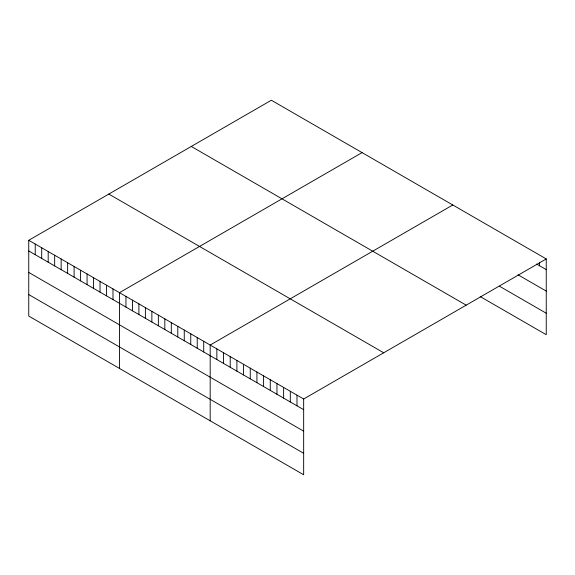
<?xml version="1.0" encoding="UTF-8"?>
<svg xmlns="http://www.w3.org/2000/svg" width="575" height="575" viewBox="0 0 575 575"><rect width="100%" height="100%" fill="white"/><g stroke="black" fill="none" stroke-linecap="round" stroke-linejoin="round"><path stroke-width="0.86" d="M28.75 240.292L303.658 399.007L303.658 474.77L28.75 316.056L28.75 240.292L271.342 100.23L546.25 258.944L546.25 334.707L480.226 296.592M362.063 152.605L119.471 292.668L119.471 368.431M452.784 204.987L210.184 345.043L210.184 420.807M303.658 399.007L546.25 258.944M536.604 264.047L546.25 269.618M518.061 274.821L546.25 291.094M499.517 286.242L546.25 313.224M191.288 146.452L466.196 305.167M108.804 194.07L383.712 352.791M28.75 250.959L303.658 409.673M28.75 272.442L303.658 431.157M28.75 294.572L303.658 453.287M539.573 262.207L539.573 265.758M296.98 395.154L296.98 405.821M290.303 391.302L290.303 401.968M283.626 387.442L283.626 398.116M276.949 383.59L276.949 394.256M270.272 379.737L270.272 390.403M263.594 375.878L263.594 386.551M256.924 372.025L256.924 382.691M250.247 368.173L250.247 378.839M243.57 364.32L243.57 374.986M236.893 360.46L236.893 371.134M230.216 356.608L230.216 367.274M223.538 352.755L223.538 363.422M216.861 348.903L216.861 359.569M203.708 341.306L203.708 351.972M197.225 337.561L197.225 348.234M190.749 333.823L190.749 344.49M184.266 330.079L184.266 340.745M177.79 326.341L177.79 337.007M171.307 322.597L171.307 333.263M164.831 318.859L164.831 329.525M158.348 315.114L158.348 325.781M151.872 311.377L151.872 322.043M145.389 307.632L145.389 318.298M138.906 303.895L138.906 314.561M132.43 300.15L132.43 310.816M125.947 296.412L125.947 307.079M112.987 288.93L112.987 299.597M106.512 285.186L106.512 295.852M100.028 281.448L100.028 292.114M93.552 277.703L93.552 288.37M87.069 273.966L87.069 284.632M80.586 270.221L80.586 280.887M74.11 266.484L74.11 277.15M67.627 262.739L67.627 273.405M61.151 259.002L61.151 269.668M54.668 255.257L54.668 265.923M48.192 251.519L48.192 262.186M41.709 247.775L41.709 258.441M35.233 244.037L35.233 254.703"/></g></svg>
